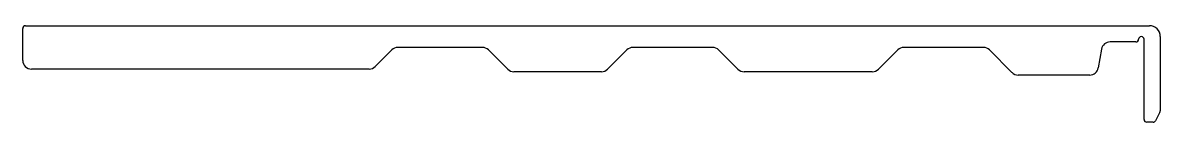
# Model space of a CAD drawing. Extents: x 3327 to 3432, y 1798 to 1807.
import ezdxf

# ---------------------------------------------------------------- set-up
doc = ezdxf.new("R2010")
doc.units = 0
doc.layers.get('0').update_dxf_attribs({"linetype": 'CONTINUOUS'})

msp = doc.modelspace()

# ---------------------------------------------------------------- linework, layer by layer
for p, q in [((3326.89, 1804.16), (3326.89, 1807.11)), ((3327.14, 1807.36), (3430.89, 1807.36)), ((3430.39, 1798.71), (3430.39, 1806.11)), ((3431.89, 1806.36), (3431.89, 1799.51)), ((3360.95, 1805.12), (3359.42, 1803.59)), ((3369.31, 1805.36), (3361.52, 1805.36)), ((3371.65, 1803.34), (3369.87, 1805.12)), ((3380.87, 1803.34), (3382.65, 1805.12)), ((3390.56, 1805.36), (3383.22, 1805.36)), ((3392.9, 1803.34), (3391.12, 1805.12)), ((3405.87, 1803.34), (3407.65, 1805.12)), ((3415.56, 1805.36), (3408.22, 1805.36)), ((3418.2, 1803.04), (3416.12, 1805.12)), ((3426.47, 1805.19), (3426.17, 1803.47)), ((3429.64, 1805.86), (3427.26, 1805.86)), ((3358.86, 1803.36), (3327.69, 1803.36)), ((3380.31, 1803.11), (3372.22, 1803.11)), ((3405.31, 1803.11), (3393.47, 1803.11)), ((3425.38, 1802.81), (3418.77, 1802.81)), ((3431.86, 1799.4), (3431.46, 1798.59)), ((3431.23, 1798.46), (3430.64, 1798.46))]:
    msp.add_line(p, q)
for centre, radius, start, end in [((3327.14, 1807.11), 0.25, 90, 180), ((3430.89, 1806.36), 1, 0, 90), ((3429.64, 1806.11), 0.25, 270, 0), ((3430.14, 1806.11), 0.25, 0, 180), ((3361.52, 1804.56), 0.8, 90, 135), ((3369.31, 1804.56), 0.8, 45, 90), ((3383.22, 1804.56), 0.8, 90, 135), ((3390.56, 1804.56), 0.8, 45, 90), ((3408.22, 1804.56), 0.8, 90, 135), ((3415.56, 1804.56), 0.8, 45, 90), ((3427.26, 1805.06), 0.8, 90, 170), ((3327.69, 1804.16), 0.8, 180, 270), ((3358.86, 1804.16), 0.8, 270, 315), ((3372.22, 1803.91), 0.8, 225, 270), ((3380.31, 1803.91), 0.8, 270, 315), ((3393.47, 1803.91), 0.8, 225, 270), ((3405.31, 1803.91), 0.8, 270, 315), ((3418.77, 1803.61), 0.8, 225, 270), ((3425.38, 1803.61), 0.8, 270, 350), ((3430.64, 1798.71), 0.25, 180, 270), ((3431.64, 1799.51), 0.25, 333.4349, 0), ((3431.23, 1798.71), 0.25, 270, 333.4349)]:
    msp.add_arc(centre, radius, start, end)

doc.saveas('drawing.dxf')
